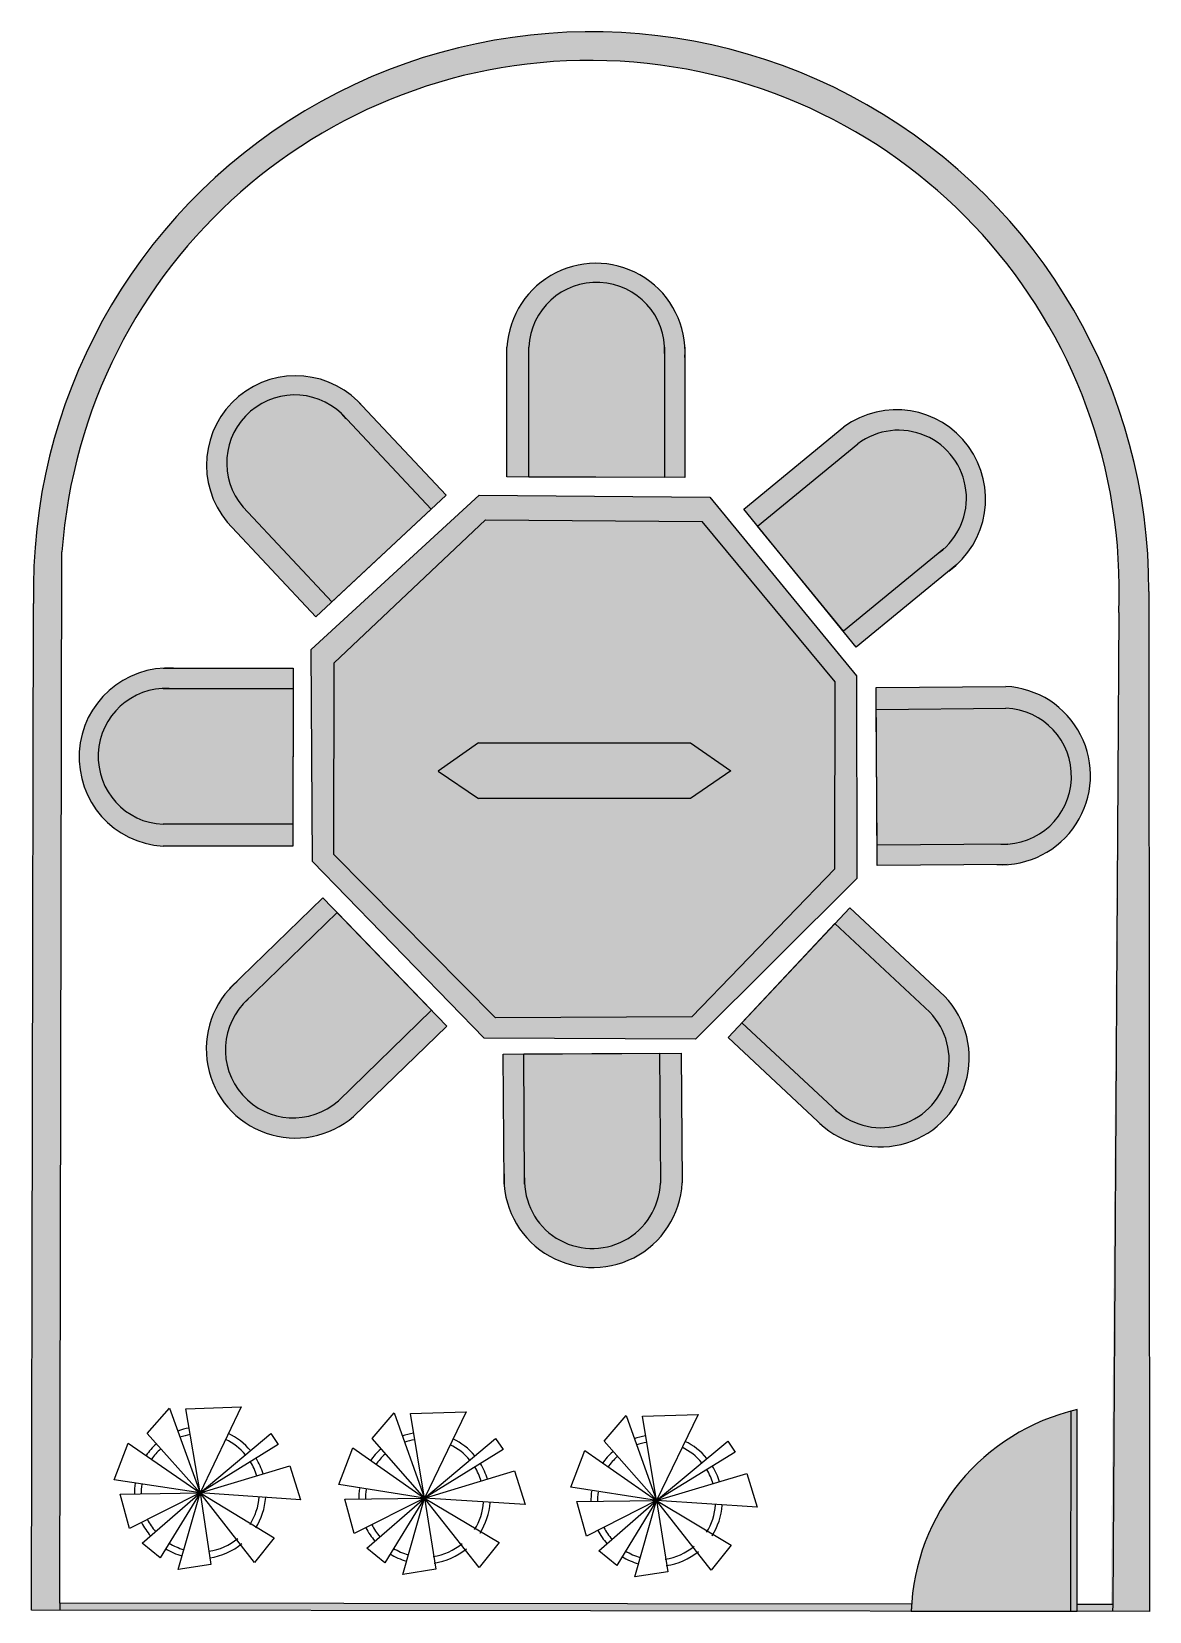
# Model space of a CAD drawing. Header units: millimetres. Extents: x -2117 to 13440, y -1591 to 7255.
# Drawn here: x 7178 to 13440, y -1591 to 7255 of the extents above; entities that cross this region are included whole.
import ezdxf

# ---------------------------------------------------------------- set-up
doc = ezdxf.new("R2010")
doc.units = ezdxf.units.MM
doc.header["$LTSCALE"] = 90
doc.header["$MEASUREMENT"] = 0

msp = doc.modelspace()

# ---------------------------------------------------------------- hatches: boundary and pattern name
at = {"ltscale": 88, "true_color": 0x939598}
h = msp.add_hatch(color=252, dxfattribs=at)
edge = h.paths.add_edge_path()
edge.add_line((13268.36973760089, 4002.770168115732), (13225.37411894122, -1590.343087601709))
edge.add_line((13225.37411894122, -1590.343087601709), (13440.49300381279, -1590.598675124218))
edge.add_line((13440.49300381279, -1590.598675124218), (13437.25421037791, 4120.388371674073))
edge.add_arc((10312.97379763403, 4130.233086604145), 3124.29592322288, 359.8194596276131, 541.4288466333819)
edge.add_line((7189.649335982604, 4052.327225996918), (7178.365943197532, -1583.158502951486))
edge.add_line((7178.365943197532, -1583.158502951486), (10280.587287518, -1586.844320996417))
edge.add_line((10280.587287518, -1586.844320996417), (7335.829736838881, -1583.345589180226))
edge.add_line((7335.829736838881, -1583.345589180226), (7348.734474301516, 4342.214357108853))
edge.add_arc((10306.0665196347, 4129.145624530838), 2964.997657867028, -2.442826359956314, 175.8790960061609, ccw=False)
at = {"ltscale": 88, "true_color": 0xcd6928}
h = msp.add_hatch(color=32, dxfattribs=at)
h.dxf.hatch_style = 1
h.paths.add_polyline_path([(7914.80470461954, 2694.267230640942), (8641.212084272329, 2694.267230640942), (8641.510476590473, 2816.631232563583), (7914.804704619532, 2816.631232563583, -1), (7949.252007084617, 3577.068216156144), (8643.364850023601, 3577.068216156144), (8643.64370376948, 3691.419887502476), (7914.804704619539, 3691.419887502476, 0.9429953687291011)])
h.paths.add_polyline_path([(8363.380555290429, 4592.574603918318, -1), (8941.464576045639, 5087.821903365737), (9416.445351002838, 4581.673800382115), (9500.02157680445, 4659.721202516133), (9001.277725344424, 5191.191669534479, 0.9429953687291246), (8274.15254564235, 4508.84103083818), (8771.23244213466, 3979.143704323124), (8860.664641369443, 4062.65968928726)])
h.paths.add_polyline_path([(9963.796874681859, 5488.239927173612, -1), (10724.23385827442, 5453.792624708522), (10724.23385827442, 4759.679781769541), (10838.58552962075, 4759.400928023663), (10838.58552962075, 5488.239927173609, 0.9429953687290917), (9841.432872759218, 5488.239927173609), (9841.432872759218, 4761.832547520813), (9963.796874681859, 4761.534155202669)])
h.paths.add_polyline_path([(11807.09327464646, 4947.615190359823, -1), (12262.77465926485, 4337.856632917013), (11726.14119298405, 3897.609927534447), (11798.45408104481, 3809.025342422683), (12361.93508050079, 4271.297394286036, 0.9429953687291123), (11729.48291308659, 5042.217414144841), (11167.88185060728, 4581.487636687223), (11245.26151869188, 4486.696155152135)])
h.paths.add_polyline_path([(12636.9229851922, 3466.267738438653, -0.9999999858258604), (12608.84466140037, 2705.568960737838), (11914.75615484816, 2699.756576982181), (11915.43487246841, 2585.406579861485), (12644.24831769307, 2591.509754586234, 0.9429953687290871), (12635.89832969952, 3588.627450140035), (11909.51641871674, 3582.544637386411), (11910.24269235324, 3460.182426998137)])
h.paths.add_polyline_path([(11665.85072738221, 1232.066745608894), (11158.32903755261, 1705.579547004252), (11080.11624388364, 1622.158078510788), (11613.0290176858, 1124.955642675676, 0.9429953687290898), (12293.27078640189, 1854.054097741943), (11762.13596505914, 2349.597721221502), (11678.44299999613, 2260.331122745579), (12209.7959999464, 1764.583940746807, -0.9999999999999994)])
h.paths.add_polyline_path([(10700.68262523799, 807.6224031569482, -1), (9940.028058273227, 836.8739401784078), (9935.286193205011, 1530.97058578939), (9820.935285285965, 1530.468234118813), (9825.914383750402, 801.6462426418748, 0.9429953687290793), (10823.04377176055, 808.4583386855879), (10818.08128502095, 1534.848767407899), (10695.71810001701, 1534.311217234293)])
h.paths.add_polyline_path([(9503.686103215432, 1687.161177631999), (9418.6536172179, 1775.152735917887), (8897.316415421077, 1268.883241440344, -1), (8392.260034771469, 1838.417327362856), (8890.215137408943, 2321.980512986118), (8810.750533932678, 2404.210430251498), (8287.882959416644, 1896.454793944349, 0.9429953687290463), (8982.562967443922, 1181.099562235494)])
h.paths.add_polyline_path([(8751.618165843967, 2609.002162716276), (9714.60089528548, 1619.556387072406), (10898.40012748819, 1612.939472734585), (11801.78240759412, 2513.829171978765), (11799.76114338239, 3647.608005496794), (10977.42900113112, 4648.214513119308), (9685.457951004588, 4658.928681496471), (8744.955171067937, 3795.126853590928)])
h.paths.add_polyline_path([(8872.824498506525, 3721.431263558314), (9720.332982907128, 4521.505614317013), (10934.20835315694, 4512.391892305888), (11680.13841119476, 3614.366491292329), (11677.98286946205, 2566.778611155691), (10877.73711686848, 1738.294735036328), (9777.871247233139, 1733.731678571165), (8871.545044858354, 2647.797141450902)], flags=16)
h.paths.add_polyline_path([(9455.588494472155, 3114.199245836618), (9682.730919163878, 3272.319079575758), (10868.87808504536, 3272.319079575758), (11095.26953727803, 3116.318289882094), (10868.87808504536, 2960.31750018843), (9682.730919163878, 2960.31750018843)], flags=0)
at = {"ltscale": 88, "true_color": 0x139b48}
h = msp.add_hatch(color=114, dxfattribs=at)
h.dxf.hatch_style = 1
h.paths.add_polyline_path([(8860.664641369443, 4062.65968928726), (9416.445351002836, 4581.673800382115), (8917.892318902614, 5112.940926840024, 0.9557261379924603), (8363.380555290427, 4592.57460391832)])
h.paths.add_polyline_path([(10724.23385827442, 4759.679781769541), (10724.23385827442, 5488.239927173612, 0.9557261379924326), (9963.796874681859, 5488.239927173612), (9963.796874681859, 4761.534155202669)])
h.paths.add_polyline_path([(11245.26151869188, 4486.696155152135), (11726.14119298405, 3897.609927534448), (12289.40660465237, 4359.705114145818, 0.9557261379924348), (11807.09327464646, 4947.615190359825)])
h.paths.add_polyline_path([(11910.24269235324, 3460.182426998137), (11914.75615484816, 2699.75657698218), (12643.29075610385, 2705.857416632742, 0.9557261379924497), (12636.92298519219, 3466.267738438653)])
h.paths.add_polyline_path([(11678.44299999613, 2260.331122745579), (11158.32903755261, 1705.579547004253), (11691.0379189679, 1208.567340783403, 0.9557261379924072), (12209.79599994639, 1764.583940746811)])
h.paths.add_polyline_path([(9940.263386666751, 802.4274415511436, 0.955726137992422), (10700.68262523799, 807.62240315695), (10695.71810001701, 1534.311217234293), (9935.286193205011, 1530.97058578939)])
h.paths.add_polyline_path([(9418.6536172179, 1775.152735917887), (8890.215137408943, 2321.980512986117), (8367.547611987335, 1814.419143946981, 0.9557261379924072), (8897.316415421074, 1268.88324144034)])
h.paths.add_polyline_path([(8641.510476590473, 2816.631232563583), (8643.364850023601, 3577.068216156144), (7914.804704619532, 3577.068216156144, 0.9557261379924391), (7914.804704619532, 2816.631232563583)])
at = {"ltscale": 88, "true_color": 0xffffff}
h = msp.add_hatch(color=7, dxfattribs=at)
h.set_gradient(color1=(205, 105, 40), color2=(19, 155, 72))
h.paths.add_polyline_path([(8872.824498506525, 3721.431263558314), (8871.545044858354, 2647.797141450903), (9777.871247233139, 1733.731678571164), (10877.73711686848, 1738.294735036328), (11677.98286946205, 2566.77861115569), (11680.13841119476, 3614.366491292329), (10934.20835315694, 4512.391892305888), (9720.332982907128, 4521.505614317013)])
h.paths.add_polyline_path([(10868.87808504536, 3272.319079575758), (11095.26953727803, 3116.318289882094), (10868.87808504536, 2960.31750018843), (9682.730919163878, 2960.31750018843), (9455.588494472155, 3114.199245836617), (9682.730919163878, 3272.319079575758)], flags=16)
at = {"ltscale": 88, "true_color": 0x2776bb}
msp.add_hatch(color=152, dxfattribs=at).paths.add_polyline_path([(10868.87808504536, 2960.31750018843), (11095.26953727803, 3116.318289882094), (10868.87808504536, 3272.319079575758), (9682.730919163878, 3272.319079575758), (9455.588494472155, 3114.199245836617), (9682.730919163878, 2960.31750018843)])
at = {"ltscale": 88, "true_color": 0x636466}
h = msp.add_hatch(color=251, dxfattribs=at)
h.paths.add_polyline_path([(13000.15312919926, -469.6625172982619, 0.3315580365646849), (12106.36701743787, -1589.013570423744), (12999.10285715205, -1590.074249692617)])
h.paths.add_polyline_path([(13035.54069065445, -460.9472813202715, 0.007600788575726546), (13000.15312919926, -469.6625172982618), (12999.10285715205, -1590.074249692617), (13035.54069065445, -1590.117542291479)])
at = {"ltscale": 88, "true_color": 0x939598}
for points in [[(12106.36701743787, -1589.013570423744, -0.008165237430934386), (12108.31762885224, -1549.911113981488), (7335.945839693719, -1544.253461528364), (7335.945839693718, -1583.345727124605)], [(13234.51092884881, -1590.353943248388), (13234.74725171808, -1551.315855763818), (13035.54069065445, -1551.0127682845), (13035.54069065445, -1590.117542291479)]]:
    msp.add_hatch(color=252, dxfattribs=at).paths.add_polyline_path(points)

# ---------------------------------------------------------------- linework, layer by layer
at = {"color": 7, "ltscale": 88, "true_color": 0xffffff}
for p, q in [((8744.955171067937, 3795.126853590928), (9685.457951004588, 4658.928681496471)), ((9685.457951004588, 4658.928681496471), (10977.42900113112, 4648.214513119308)), ((10977.42900113112, 4648.214513119308), (11799.76114338239, 3647.608005496794)), ((8872.824498506525, 3721.431263558314), (9720.332982907128, 4521.505614317013)), ((9720.332982907128, 4521.505614317013), (10934.20835315694, 4512.391892305888)), ((11680.13841119476, 3614.366491292329), (10934.20835315694, 4512.391892305888)), ((8751.618165843967, 2609.002162716276), (8744.955171067937, 3795.126853590928)), ((8871.545044858354, 2647.797141450903), (8872.824498506525, 3721.431263558314)), ((11799.76114338239, 3647.608005496794), (11801.78240759412, 2513.829171978765)), ((11677.98286946205, 2566.778611155691), (11680.13841119476, 3614.366491292329)), ((9682.730919163878, 3272.319079575758), (9455.588494472155, 3114.199245836617)), ((10868.87808504536, 3272.319079575758), (11095.26953727803, 3116.318289882094)), ((9455.588494472155, 3114.199245836617), (9682.730919163878, 2960.31750018843)), ((11095.26953727803, 3116.318289882094), (10868.87808504536, 2960.31750018843)), ((9714.60089528548, 1619.556387072406), (8751.618165843967, 2609.002162716276)), ((9777.871247233139, 1733.731678571165), (8871.545044858354, 2647.797141450903)), ((11677.98286946205, 2566.778611155691), (10877.73711686848, 1738.294735036328)), ((11801.78240759412, 2513.829171978765), (10898.40012748819, 1612.939472734585)), ((10877.73711686848, 1738.294735036328), (9777.871247233139, 1733.731678571165)), ((10898.40012748819, 1612.939472734585), (9714.60089528548, 1619.556387072406)), ((7826.568838841144, -594.9764989582604), (7951.121981912242, -451.9740519234169)), ((7951.121981912242, -451.9740519234169), (8122.744901956428, -926.639541325561)), ((8042.450696320077, -455.9129626382405), (8352.920932257584, -445.2146708822825)), ((8122.744901956428, -926.639541325561), (8042.450696320077, -455.9129626382405)), ((8352.920932257584, -445.2146708822825), (8122.744901956428, -926.639541325561)), ((9085.673772359754, -622.3027848634651), (9210.226915430852, -479.3003378286217)), ((9210.226915430852, -479.3003378286217), (9379.760522315324, -955.7138275517191)), ((9301.555629838687, -483.2392485434452), (9612.025865776195, -472.5409567874872)), ((9379.760522315324, -955.7138275517191), (9301.555629838687, -483.2392485434452)), ((9612.025865776195, -472.5409567874872), (9379.760522315324, -955.7138275517191)), ((10385.59187031523, -636.9397968347898), (10510.14501338633, -493.9373497999463)), ((10510.14501338633, -493.9373497999463), (10679.59152852903, -970.4929289871793)), ((10601.47372779417, -497.8762605147699), (10911.94396373168, -487.1779687588119)), ((10679.59152852903, -970.4929289871793), (10601.47372779417, -497.8762605147699)), ((10911.94396373168, -487.1779687588119), (10679.59152852903, -970.4929289871793)), ((8122.744901956428, -926.639541325561), (7826.568838841144, -594.9764989582604)), ((8122.744901956428, -926.639541325561), (8518.862058569102, -594.9909872787525)), ((8518.862058569102, -594.9909872787525), (8560.166526837369, -656.2771624818256)), ((7641.064160560731, -853.1753503913628), (7719.241100112537, -647.9403510590842)), ((7719.241100112537, -647.9403510590842), (8122.744901956428, -926.639541325561)), ((8560.166526837369, -656.2771624818256), (8122.744901956428, -926.639541325561)), ((8900.169094079341, -880.5016362965675), (8978.346033631147, -675.2666369642889)), ((8978.346033631147, -675.2666369642889), (9379.760522315324, -955.7138275517191)), ((9379.760522315324, -955.7138275517191), (9085.673772359754, -622.3027848634651)), ((9379.760522315324, -955.7138275517191), (9777.966992087713, -622.3172731839572)), ((9819.27146035598, -683.6034483870303), (9379.760522315324, -955.7138275517191)), ((9777.966992087713, -622.3172731839572), (9819.27146035598, -683.6034483870303)), ((10200.08719203482, -895.1386482678922), (10278.26413158663, -689.9036489356135)), ((10278.26413158663, -689.9036489356135), (10679.59152852903, -970.4929289871793)), ((10679.59152852903, -970.4929289871793), (10385.59187031523, -636.9397968347898)), ((10679.59152852903, -970.4929289871793), (11077.88509004319, -636.9542851552819)), ((11119.18955831146, -698.240460358355), (10679.59152852903, -970.4929289871793)), ((11077.88509004319, -636.9542851552819), (11119.18955831146, -698.240460358355)), ((8122.744901956428, -926.639541325561), (8625.436125597924, -776.2042353330094)), ((8625.436125597924, -776.2042353330094), (8684.38941232759, -965.5628171664198)), ((8122.744901956428, -926.639541325561), (7641.064160560731, -853.1753503913628)), ((9379.760522315324, -955.7138275517191), (8900.169094079341, -880.5016362965675)), ((9379.760522315324, -955.7138275517191), (9884.541059116535, -803.5305212382141)), ((9884.541059116535, -803.5305212382141), (9943.4943458462, -992.8891030716245)), ((10679.59152852903, -970.4929289871793), (11184.45915707201, -818.1675332095388)), ((11184.45915707201, -818.1675332095388), (11243.41244380168, -1007.526115042949)), ((7674.190000817827, -933.9453030820428), (8122.744901956428, -926.639541325561)), ((7727.191318069854, -1127.263426998651), (7674.190000817827, -933.9453030820428)), ((8122.744901956428, -926.639541325561), (7727.191318069854, -1127.263426998651)), ((7797.418039664342, -1209.357438322221), (8122.744901956428, -926.639541325561)), ((8122.744901956428, -926.639541325561), (7898.120664660215, -1291.451449645791)), ((7999.498967625512, -1355.88951547907), (8122.744901956428, -926.639541325561)), ((8684.38941232759, -965.5628171664198), (8122.744901956428, -926.639541325561)), ((8122.744901956428, -926.639541325561), (8538.073296438091, -1178.247513361464)), ((8426.483306603044, -1317.110473372631), (8122.744901956428, -926.639541325561)), ((8122.744901956428, -926.639541325561), (8183.002863711918, -1327.202075892818)), ((8933.294934336438, -961.2715889872475), (9379.760522315324, -955.7138275517191)), ((8986.296251588465, -1154.589712903855), (8933.294934336438, -961.2715889872475)), ((9379.760522315324, -955.7138275517191), (8986.296251588465, -1154.589712903855)), ((9056.522973182953, -1236.683724227426), (9379.760522315324, -955.7138275517191)), ((9379.760522315324, -955.7138275517191), (9157.225598178826, -1318.777735550996)), ((9258.603901144123, -1383.215801384275), (9379.760522315324, -955.7138275517191)), ((9943.4943458462, -992.8891030716245), (9379.760522315324, -955.7138275517191)), ((9379.760522315324, -955.7138275517191), (9797.178229956702, -1205.573799266668)), ((9685.588240121655, -1344.436759277836), (9379.760522315324, -955.7138275517191)), ((9379.760522315324, -955.7138275517191), (9442.107797230528, -1354.528361798023)), ((10679.59152852903, -970.4929289871793), (10200.08719203482, -895.1386482678922)), ((10233.21303229192, -975.9086009585722), (10679.59152852903, -970.4929289871793)), ((10679.59152852903, -970.4929289871793), (10286.21434954394, -1169.22672487518)), ((10356.44107113843, -1251.32073619875), (10679.59152852903, -970.4929289871793)), ((10679.59152852903, -970.4929289871793), (10457.14369613431, -1333.41474752232)), ((10558.5219990996, -1397.8528133556), (10679.59152852903, -970.4929289871793)), ((11243.41244380168, -1007.526115042949), (10679.59152852903, -970.4929289871793)), ((10679.59152852903, -970.4929289871793), (11097.09632791218, -1220.210811237993)), ((10985.50633807714, -1359.07377124916), (10679.59152852903, -970.4929289871793)), ((10679.59152852903, -970.4929289871793), (10742.02589518601, -1369.165373769347)), ((10286.21434954394, -1169.22672487518), (10233.21303229192, -975.9086009585722)), ((7898.120664660215, -1291.451449645791), (7797.418039664342, -1209.357438322221)), ((8538.073296438091, -1178.247513361464), (8426.483306603044, -1317.110473372631)), ((9157.225598178826, -1318.777735550996), (9056.522973182953, -1236.683724227426)), ((9797.178229956702, -1205.573799266668), (9685.588240121655, -1344.436759277836)), ((11097.09632791218, -1220.210811237993), (10985.50633807714, -1359.07377124916)), ((10457.14369613431, -1333.41474752232), (10356.44107113843, -1251.32073619875)), ((8183.002863711918, -1327.202075892818), (7999.498967625512, -1355.88951547907)), ((9442.107797230528, -1354.528361798023), (9258.603901144123, -1383.215801384275)), ((10742.02589518601, -1369.165373769347), (10558.5219990996, -1397.8528133556)), ((7335.945839693719, -1544.253461528364), (7335.945839693719, -1583.345727124605)), ((13234.74725171808, -1551.315855763818), (13234.51092884881, -1590.353943248388))]:
    msp.add_line(p, q, dxfattribs=at)
at = {"color": 18, "ltscale": 88, "true_color": 0x000000}
for p, q in [((13000.15312919926, -469.6625172982622), (12999.10285715205, -1590.074249692617)), ((13035.54069065445, -1590.117542291479), (13035.54069065445, -460.9472813202719)), ((12106.36701743787, -1589.013570423744), (13035.54069065445, -1590.117542291479))]:
    msp.add_line(p, q, dxfattribs=at)
at = {"color": 7, "ltscale": 88, "true_color": 0xffffff}
for points in [[(10838.58552962075, 5488.239927173605), (10838.58552962075, 4759.400928023663), (9841.432872759218, 4761.832547520813), (9841.432872759218, 5488.239927173605)], [(10724.23385827442, 5488.239927173605), (10724.23385827442, 4759.34978487594), (9963.796874681859, 4761.219306172878), (9963.796874681859, 5488.239927173605)], [(9001.27772534442, 5191.191669534482), (9500.02157680445, 4659.721202516133), (8771.23244213466, 3979.143704323124), (8274.152545642335, 4508.841030838196)], [(8917.892318902605, 5112.940926840033), (9416.67116757121, 4581.433166163361), (8860.880092268655, 4062.430100913011), (8363.380555290432, 4592.574603918313)], [(12361.9350805008, 4271.297394286044), (11798.45408104481, 3809.025342422683), (11167.88185060728, 4581.487636687223), (11729.48291308659, 5042.217414144839)], [(12289.40660465232, 4359.705114145774), (11725.88606533632, 3897.400624325794), (11245.01810218125, 4486.496459599072), (11807.0932746465, 4947.615190359856)], [(12108.31762885223, -1549.911113981488), (7335.945839693719, -1544.253461528364), (7348.734474301516, 4342.214357108769)], [(13437.25421037791, 4120.388371674012), (13440.49300381279, -1590.598675124218), (7178.365943197532, -1583.158502951486), (7189.649335982604, 4052.327225996952)], [(13268.36973760089, 4002.77016811573), (13234.74725171808, -1551.315855763818), (13035.54069065445, -1551.0127682845)], [(7914.804704619537, 3691.419887502476), (8643.64370376948, 3691.419887502476), (8641.212084272329, 2694.267230640942), (7914.804704619537, 2694.267230640942)], [(7914.804704619537, 3577.068216156144), (8643.694846917202, 3577.068216156144), (8641.825325620264, 2816.631232563583), (7914.804704619537, 2816.631232563583)], [(12644.24831769302, 2591.509754586234), (11915.4348724684, 2585.406579861485), (11909.51641871674, 3582.544637386411), (12635.89832969955, 3588.627450140035)], [(12643.29075610382, 2705.857416632742), (11914.42616952462, 2699.753813643909), (11909.92785436242, 3460.179790505519), (12636.92298519222, 3466.267738438653)], [(9682.730919163878, 3272.319079575758), (10868.87808504536, 3272.319079575758)], [(10868.87808504536, 2960.31750018843), (9682.730919163878, 2960.31750018843)], [(8287.882959416678, 1896.454793944383), (8810.750533932678, 2404.210430251498), (9503.686103215432, 1687.161177631999), (8982.56296744393, 1181.0995622355)], [(8367.547611987353, 1814.419143946999), (8890.451876490626, 2322.210409826002), (9418.87948925375, 1775.372079791703), (8897.316415421083, 1268.88324144035)], [(11613.0290176858, 1124.95564267567), (11080.11624388364, 1622.158078510787), (11762.13596505914, 2349.597721221502), (12293.27078640188, 1854.05409774195)], [(11691.03791896788, 1208.567340783431), (11158.08775029971, 1705.8046656649), (11678.21278856399, 2260.545907773159), (12209.7959999464, 1764.583940746808)], [(9825.914383750402, 801.6462426419021), (9820.935285285965, 1530.468234118813), (10818.08128502095, 1534.8487674079), (10823.04377176055, 808.4583386855809)], [(9940.263386666751, 802.4274415512227), (9935.283938815457, 1531.300574982416), (10695.71594911081, 1534.62605891699), (10700.68262523799, 807.6224031569031)]]:
    msp.add_lwpolyline(points, dxfattribs=at)
for centre, radius, start, end in [((10312.97379763403, 4130.23308660409), 3124.29592322288, 359.8194596276123, 181.4288466333817), ((10306.0665196347, 4129.145624530869), 2964.997657867027, 357.5571736400418, 175.8790960061626), ((10340.00920118999, 5458.959729399645), 499.4353664421314, 356.6390160103183, 176.6390160103184), ((10344.01536647814, 5471.016275941068), 380.6084019903111, 357.4063114656357, 177.4063114656357), ((8657.75154768637, 4828.665187030326), 499.4353664421314, 39.81952412545061, 219.8195241254506), ((8652.42256566804, 4840.198253642021), 380.6084019903111, 40.58681958079364, 220.5868195807936), ((12023.07185042093, 4638.186201083172), 499.4353664421313, 306.0039981638363, 126.0039981638363), ((12034.93396695571, 4642.735911638454), 380.6084019903111, 306.771293619112, 126.7712936191121), ((7944.084902393499, 3192.843559071709), 499.4353664421314, 86.63901601036058, 266.6390160103605), ((7932.028355852075, 3196.849724359863), 380.6084019903111, 87.40631146563922, 267.4063114656392), ((12610.7941525194, 3089.823414930519), 499.4353664421314, 267.1188068017047, 87.11880680170476), ((12622.88382329631, 3085.918349588244), 380.6084019903111, 267.8861022570097, 87.88610225700967), ((8656.228516109666, 1559.175627499557), 499.4353664421314, 130.7989531962085, 310.7989531962086), ((8644.788225096267, 1553.650284401594), 380.6084019903111, 131.5662486515118, 311.5662486515118), ((11931.74079601165, 1509.479357951544), 499.4353664421314, 223.6244566713017, 43.62445667130169), ((11937.82336366432, 1498.325343177832), 380.6084019903111, 224.3917521266451, 44.39175212664512), ((10324.27904868466, 834.3318051756496), 499.4353664421313, 177.0304379116975, 357.0304379116976), ((10320.35534175561, 822.248171667618), 380.6084019903111, 177.7977333670348, 357.7977333670348), ((8122.744901956428, -926.639541325561), 367.9605159277249, 99.68006342861958, 109.9915487868547), ((8122.744901956428, -926.639541325561), 330.9998221816593, 99.68006342861996, 110.0382184427493), ((8122.744901956428, -926.639541325561), 367.9605159277098, 39.93760071464656, 64.44680788235887), ((9379.760522315324, -955.7138275517191), 367.9605159277094, 99.68006342862, 109.9915487868557), ((10679.59152852903, -970.4929289871793), 367.9605159276767, 99.68006342861771, 109.9915487868542), ((8122.744901956428, -926.639541325561), 367.9605159276976, 131.8424576724622, 145.4760752388854), ((8122.744901956428, -926.639541325561), 330.9998221816705, 131.8925883782057, 145.5247075774221), ((8122.744901956428, -926.639541325561), 330.9998221816607, 39.93760071464645, 64.4468078823577), ((9379.760522315324, -955.7138275517191), 367.9605159278028, 131.8424576724622, 145.4760752388821), ((9379.760522315324, -955.7138275517191), 330.9998221815991, 99.68006342861916, 110.0382184427495), ((9379.760522315324, -955.7138275517191), 330.9998221816293, 39.93760071464561, 64.4468078823596), ((9379.760522315324, -955.7138275517191), 367.9605159277043, 39.93760071464666, 64.44680788235935), ((10679.59152852903, -970.4929289871793), 367.9605159276732, 131.8424576724654, 145.476075238888), ((10679.59152852903, -970.4929289871793), 330.9998221816363, 99.68006342861807, 110.0382184427468), ((10679.59152852903, -970.4929289871793), 330.9998221816142, 39.93760071464739, 64.4468078823625), ((10679.59152852903, -970.4929289871793), 367.9605159276734, 39.9376007146475, 64.44680788236253), ((8122.744901956428, -926.639541325561), 330.9998221816231, 16.6602093810562, 31.7193437066585), ((8122.744901956428, -926.639541325561), 367.9605159276297, 16.66020938105587, 31.71934370666023), ((9379.760522315324, -955.7138275517191), 330.9998221816131, 131.8925883782042, 145.5247075774222), ((9379.760522315324, -955.7138275517191), 330.9998221817478, 16.66020938105917, 31.71934370665609), ((9379.760522315324, -955.7138275517191), 367.9605159275471, 16.66020938105484, 31.71934370666297), ((10679.59152852903, -970.4929289871793), 330.9998221815251, 131.8925883781971, 145.5247075774294), ((10679.59152852903, -970.4929289871793), 367.9605159275276, 16.6602093810447, 31.71934370666953), ((8122.744901956428, -926.639541325561), 367.9605159275969, 171.5871148116401, 181.1378397060103), ((8122.744901956428, -926.639541325561), 330.9998221816847, 171.7051182105124, 181.2649148054141), ((10679.59152852903, -970.4929289871793), 330.9998221816578, 16.66020938104771, 31.71934370666467), ((8122.744901956428, -926.639541325561), 330.9998221816062, 327.757455977721, 356.0354966455315), ((8122.744901956428, -926.639541325561), 367.96051592768, 327.7574559777217, 356.0354966455305), ((9379.760522315324, -955.7138275517191), 367.9605159274527, 171.5871148116391, 181.1378397060129), ((9379.760522315324, -955.7138275517191), 330.9998221815567, 171.7051182105029, 181.264914805416), ((10679.59152852903, -970.4929289871793), 367.9605159274636, 171.5871148116392, 181.1378397060129), ((10679.59152852903, -970.4929289871793), 330.9998221818547, 171.7051182105114, 181.2649148054126), ((9379.760522315324, -955.7138275517191), 330.9998221816132, 327.7574559777215, 356.0354966455313), ((9379.760522315324, -955.7138275517191), 367.9605159276831, 327.7574559777217, 356.0354966455304), ((10679.59152852903, -970.4929289871793), 330.9998221816344, 327.7574559777251, 356.0354966455303), ((10679.59152852903, -970.4929289871793), 367.9605159277067, 327.7574559777254, 356.0354966455295), ((8122.744901956428, -926.639541325561), 367.9605159276854, 206.894159342792, 220.9916572138755), ((8122.744901956428, -926.639541325561), 330.9998221815094, 206.8941593427899, 220.9916572138785), ((9379.760522315324, -955.7138275517191), 367.9605159275671, 206.8941593427898, 220.9916572138785), ((9379.760522315324, -955.7138275517191), 330.9998221815813, 206.8941593427903, 220.9916572138765), ((10679.59152852903, -970.4929289871793), 367.9605159277548, 206.8941593427654, 220.9916572138725), ((10679.59152852903, -970.4929289871793), 330.9998221817543, 206.8941593427679, 220.9916572138725), ((8122.744901956428, -926.639541325561), 330.9998221816046, 238.344274323798, 253.9115846160803), ((8122.744901956428, -926.639541325561), 330.9998221816435, 278.4811650432836, 309.4659589289495), ((8122.744901956428, -926.639541325561), 367.960515927682, 278.5217516541437, 309.5133350555805), ((9379.760522315324, -955.7138275517191), 330.9998221816404, 238.3442743237985, 253.9115846160795), ((9379.760522315324, -955.7138275517191), 330.9998221816307, 278.4811650432829, 309.4659589289503), ((10679.59152852903, -970.4929289871793), 330.9998221816328, 278.4811650432819, 309.4659589289494), ((8122.744901956428, -926.639541325561), 367.9605159276502, 238.3593510826554, 253.9382402978541), ((9379.760522315324, -955.7138275517191), 367.9605159276935, 238.3593510826567, 253.9382402978536), ((9379.760522315324, -955.7138275517191), 367.9605159276796, 278.5217516541425, 309.5133350555806), ((10679.59152852903, -970.4929289871793), 367.9605159276563, 238.3593510826565, 253.9382402978558), ((10679.59152852903, -970.4929289871793), 330.9998221816366, 238.3442743238003, 253.9115846160796), ((10679.59152852903, -970.4929289871793), 367.960515927693, 278.5217516541437, 309.5133350555799)]:
    msp.add_arc(centre, radius, start, end, dxfattribs=at)
at = {"color": 18, "ltscale": 88, "true_color": 0x000000}
for centre, radius, start, end in [((13304.48599989319, -1629.181406756562), 1198.792121760657, 102.9644771528168, 178.0798352654251), ((13304.48599989384, -1629.181406756633), 1198.792121761314, 176.2085422776797, 178.0798352654218)]:
    msp.add_arc(centre, radius, start, end, dxfattribs=at)

doc.saveas('drawing.dxf')
